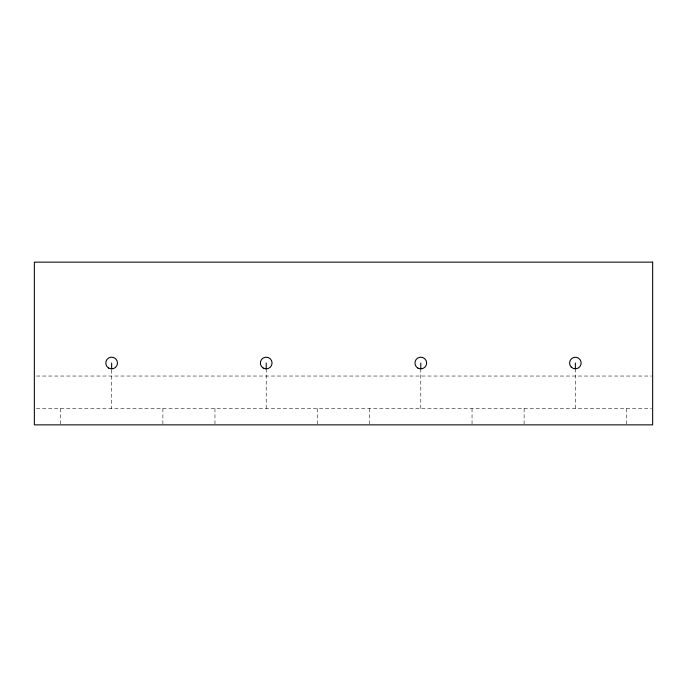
<?xml version="1.0" encoding="UTF-8"?>
<svg xmlns="http://www.w3.org/2000/svg" width="687" height="687" viewBox="0 0 687 687"><rect width="100%" height="100%" fill="white"/><g stroke="black" fill="none" stroke-linecap="round" stroke-linejoin="round"><path stroke-width="0.52" stroke-dasharray="3.44 2.58" d="M36.497 376.038L651.577 376.038M36.437 408.585L651.611 408.585M626.613 408.585L626.613 423.836M575.362 368.825L575.362 408.585M524.112 408.585L524.112 423.836M472.038 408.585L472.038 423.836M420.788 368.885L420.788 408.585M369.537 408.585L369.537 423.836M317.463 408.585L317.463 423.836M266.212 368.885L266.212 408.585M214.962 408.585L214.962 423.836M162.888 408.585L162.888 424.858M111.638 369.958L111.638 408.585M60.387 408.585L60.387 423.836"/><path stroke-width="1.03" d="M575.362 363.028L575.362 368.825M420.788 363.028L420.788 368.885M266.212 363.028L266.212 368.885M111.638 363.028L111.638 368.885M652.65 262.142L34.35 262.142L34.35 424.858L652.65 424.858L652.65 262.142M571.266 367.124A5.797 5.797 0 0 0 580.962 364.522A5.797 5.797 0 0 0 573.86 357.429A5.797 5.797 0 0 0 571.266 367.124M417.859 368.095A5.857 5.857 0 0 0 426.644 363.028A5.857 5.857 0 0 0 417.859 357.953A5.857 5.857 0 0 0 417.859 368.095M263.284 368.095A5.857 5.857 0 0 0 272.069 363.028A5.857 5.857 0 0 0 263.284 357.953A5.857 5.857 0 0 0 263.284 368.095M108.709 368.095A5.857 5.857 0 0 0 117.494 363.028A5.857 5.857 0 0 0 108.709 357.953A5.857 5.857 0 0 0 108.709 368.095"/></g></svg>
